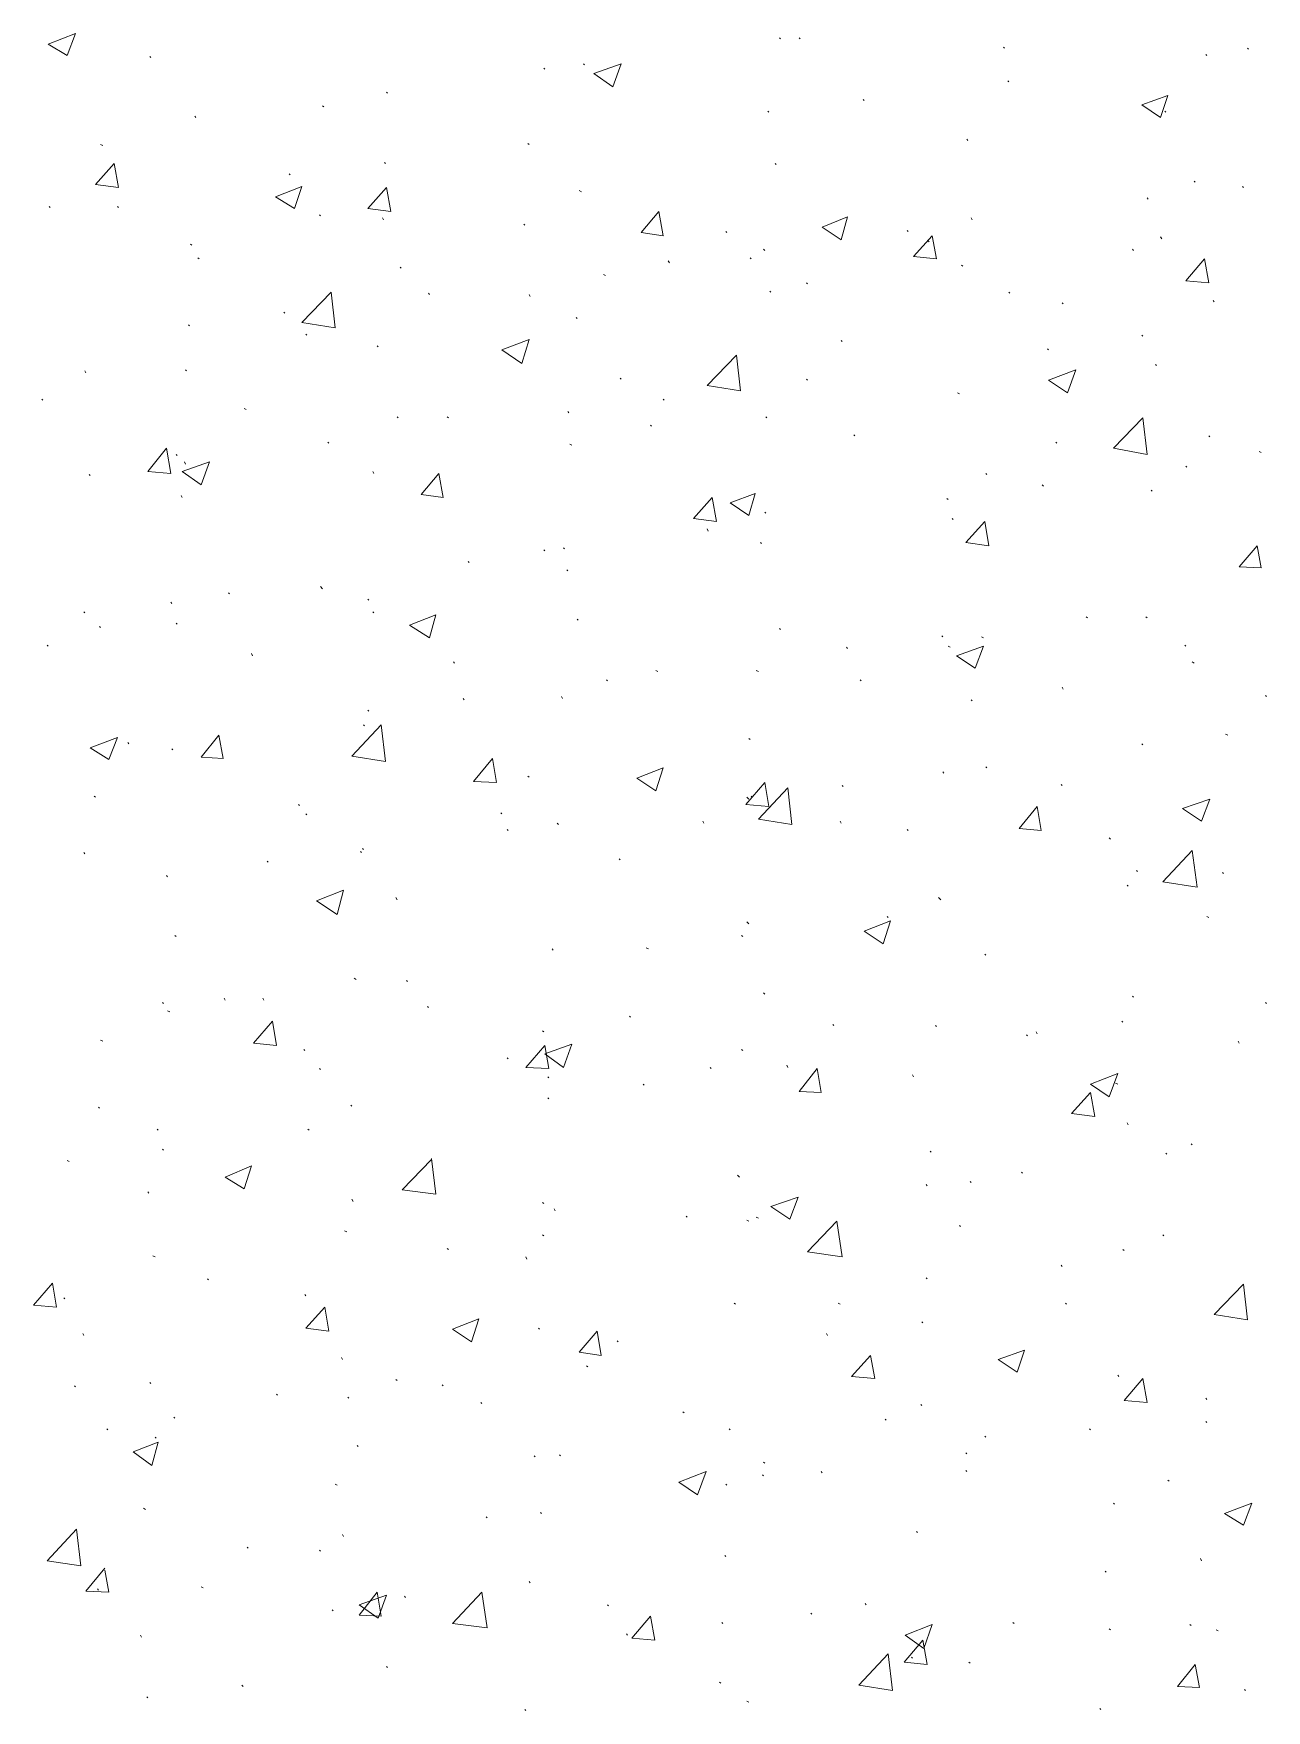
# Model space of a CAD drawing. Header units: millimetres. Extents: x 2928 to 3112, y 1220 to 1280.
# Drawn here: x 2957.395 to 2959.357, y 1257.879 to 1260.547 of the extents above; entities that cross this region are included whole.
import ezdxf

# ---------------------------------------------------------------- set-up
doc = ezdxf.new("R2010")
doc.units = ezdxf.units.MM

msp = doc.modelspace()

# ---------------------------------------------------------------- linework, layer by layer
at = {"color": 92, "linetype": 'Continuous', "lineweight": 13, "true_color": 0x00b800}
for points in [[(2957.41821, 1260.53056), (2957.46155, 1260.54723), (2957.46155, 1260.54723)], [(2957.44821, 1260.51223), (2957.46155, 1260.54723), (2957.46155, 1260.54723)], [(2958.58323, 1260.5389), (2958.58156, 1260.54056), (2958.58156, 1260.54056)], [(2958.6149, 1260.5389), (2958.61323, 1260.54056), (2958.61323, 1260.54056)], [(2957.41821, 1260.53056), (2957.44821, 1260.51223), (2957.44821, 1260.51223)], [(2958.9399, 1260.5239), (2958.93824, 1260.52556), (2958.93824, 1260.52556)], [(2959.26157, 1260.51223), (2959.25991, 1260.5139), (2959.25991, 1260.5139)], [(2959.32824, 1260.52223), (2959.32657, 1260.5239), (2959.32657, 1260.5239)], [(2957.58155, 1260.5089), (2957.57988, 1260.51056), (2957.57988, 1260.51056)], [(2958.20823, 1260.49056), (2958.20656, 1260.49223), (2958.20656, 1260.49223)], [(2958.27156, 1260.49723), (2958.26989, 1260.4989), (2958.26989, 1260.4989)], [(2958.28656, 1260.4839), (2958.32989, 1260.4989), (2958.32989, 1260.4989)], [(2958.31656, 1260.46223), (2958.32989, 1260.4989), (2958.32989, 1260.4989)], [(2958.28656, 1260.4839), (2958.31656, 1260.46223), (2958.31656, 1260.46223)], [(2958.94657, 1260.47056), (2958.9449, 1260.47223), (2958.9449, 1260.47223)], [(2957.85655, 1260.43056), (2957.85489, 1260.43223), (2957.85489, 1260.43223)], [(2957.95822, 1260.45223), (2957.95655, 1260.4539), (2957.95655, 1260.4539)], [(2958.71657, 1260.44056), (2958.7149, 1260.44223), (2958.7149, 1260.44223)], [(2959.15824, 1260.4339), (2959.19991, 1260.4489), (2959.19991, 1260.4489)], [(2959.15824, 1260.4339), (2959.18824, 1260.41389), (2959.18824, 1260.41389)], [(2959.18824, 1260.41389), (2959.19991, 1260.4489), (2959.19991, 1260.4489)], [(2957.65322, 1260.41389), (2957.65155, 1260.41556), (2957.65155, 1260.41556)], [(2958.5649, 1260.42223), (2958.56323, 1260.42389), (2958.56323, 1260.42389)], [(2959.19657, 1260.42223), (2959.19491, 1260.42389), (2959.19491, 1260.42389)], [(2958.88157, 1260.37723), (2958.8799, 1260.37889), (2958.8799, 1260.37889)], [(2957.50488, 1260.36889), (2957.50155, 1260.37056), (2957.50155, 1260.37056)], [(2958.18322, 1260.37056), (2958.18156, 1260.37223), (2958.18156, 1260.37223)], [(2957.49321, 1260.30723), (2957.52322, 1260.34056), (2957.52322, 1260.34056)], [(2957.52988, 1260.30223), (2957.52322, 1260.34056), (2957.52322, 1260.34056)], [(2957.95489, 1260.34056), (2957.95322, 1260.34223), (2957.95322, 1260.34223)], [(2958.57656, 1260.33889), (2958.5749, 1260.34056), (2958.5749, 1260.34056)], [(2957.49321, 1260.30723), (2957.52988, 1260.30223), (2957.52988, 1260.30223)], [(2957.77989, 1260.28723), (2957.82155, 1260.30389), (2957.82155, 1260.30389)], [(2957.80322, 1260.32223), (2957.80155, 1260.32389), (2957.80155, 1260.32389)], [(2957.80989, 1260.26889), (2957.82155, 1260.30389), (2957.82155, 1260.30389)], [(2957.92655, 1260.26889), (2957.95655, 1260.30223), (2957.95655, 1260.30223)], [(2957.96322, 1260.26389), (2957.95655, 1260.30223), (2957.95655, 1260.30223)], [(2959.24324, 1260.31056), (2959.24157, 1260.31223), (2959.24157, 1260.31223)], [(2959.31991, 1260.30223), (2959.31824, 1260.30389), (2959.31824, 1260.30389)], [(2957.42155, 1260.27056), (2957.41988, 1260.27223), (2957.41988, 1260.27223)], [(2957.52988, 1260.27056), (2957.52822, 1260.27223), (2957.52822, 1260.27223)], [(2957.77989, 1260.28723), (2957.80989, 1260.26889), (2957.80989, 1260.26889)], [(2958.26656, 1260.29556), (2958.26323, 1260.29723), (2958.26323, 1260.29723)], [(2959.16824, 1260.28389), (2959.16657, 1260.28556), (2959.16657, 1260.28556)], [(2957.85155, 1260.25723), (2957.84989, 1260.25889), (2957.84989, 1260.25889)], [(2957.92655, 1260.26889), (2957.96322, 1260.26389), (2957.96322, 1260.26389)], [(2957.95155, 1260.25056), (2957.94989, 1260.25389), (2957.94989, 1260.25389)], [(2958.36156, 1260.23056), (2958.38989, 1260.26389), (2958.38989, 1260.26389)], [(2958.39656, 1260.22556), (2958.38989, 1260.26389), (2958.38989, 1260.26389)], [(2958.6499, 1260.23889), (2958.6899, 1260.25556), (2958.6899, 1260.25556)], [(2958.6799, 1260.21889), (2958.6899, 1260.25556), (2958.6899, 1260.25556)], [(2958.88823, 1260.25056), (2958.88657, 1260.25389), (2958.88657, 1260.25389)], [(2958.17656, 1260.24223), (2958.17489, 1260.24389), (2958.17489, 1260.24389)], [(2958.36156, 1260.23056), (2958.39656, 1260.22556), (2958.39656, 1260.22556)], [(2958.49823, 1260.23056), (2958.49656, 1260.23223), (2958.49656, 1260.23223)], [(2958.6499, 1260.23889), (2958.6799, 1260.21889), (2958.6799, 1260.21889)], [(2958.78657, 1260.23223), (2958.7849, 1260.23389), (2958.7849, 1260.23389)], [(2958.7949, 1260.19222), (2958.8249, 1260.22556), (2958.8249, 1260.22556)], [(2958.83157, 1260.18889), (2958.8249, 1260.22556), (2958.8249, 1260.22556)], [(2959.18991, 1260.22056), (2959.18824, 1260.22389), (2959.18824, 1260.22389)], [(2957.64655, 1260.21056), (2957.64488, 1260.21223), (2957.64488, 1260.21223)], [(2958.55823, 1260.20223), (2958.55656, 1260.20389), (2958.55656, 1260.20389)], [(2958.7949, 1260.19222), (2958.83157, 1260.18889), (2958.83157, 1260.18889)], [(2958.8199, 1260.21556), (2958.81823, 1260.21723), (2958.81823, 1260.21723)], [(2959.14491, 1260.20223), (2959.14324, 1260.20389), (2959.14324, 1260.20389)], [(2957.65822, 1260.18889), (2957.65655, 1260.19056), (2957.65655, 1260.19056)], [(2957.97989, 1260.17389), (2957.97822, 1260.17556), (2957.97822, 1260.17556)], [(2958.40656, 1260.18222), (2958.40489, 1260.18556), (2958.40489, 1260.18556)], [(2958.53656, 1260.18889), (2958.5349, 1260.19056), (2958.5349, 1260.19056)], [(2958.87323, 1260.17722), (2958.87157, 1260.17889), (2958.87157, 1260.17889)], [(2959.22824, 1260.15389), (2959.25824, 1260.18889), (2959.25824, 1260.18889)], [(2959.26491, 1260.15056), (2959.25824, 1260.18889), (2959.25824, 1260.18889)], [(2958.30489, 1260.16222), (2958.30156, 1260.16389), (2958.30156, 1260.16389)], [(2958.62656, 1260.14889), (2958.6249, 1260.15056), (2958.6249, 1260.15056)], [(2959.22824, 1260.15389), (2959.26491, 1260.15056), (2959.26491, 1260.15056)], [(2957.82155, 1260.08722), (2957.86822, 1260.13556), (2957.86822, 1260.13556)], [(2957.87489, 1260.07889), (2957.86822, 1260.13556), (2957.86822, 1260.13556)], [(2958.02489, 1260.13222), (2958.02322, 1260.13389), (2958.02322, 1260.13389)], [(2958.18489, 1260.12889), (2958.18322, 1260.13222), (2958.18322, 1260.13222)], [(2958.56823, 1260.13556), (2958.56656, 1260.13722), (2958.56656, 1260.13722)], [(2958.94824, 1260.13389), (2958.94657, 1260.13556), (2958.94657, 1260.13556)], [(2959.03324, 1260.11722), (2959.03157, 1260.11889), (2959.03157, 1260.11889)], [(2959.27324, 1260.12056), (2959.27157, 1260.12222), (2959.27157, 1260.12222)], [(2957.79489, 1260.10222), (2957.79322, 1260.10389), (2957.79322, 1260.10389)], [(2957.82155, 1260.08722), (2957.87489, 1260.07889), (2957.87489, 1260.07889)], [(2958.25989, 1260.09389), (2958.25823, 1260.09556), (2958.25823, 1260.09556)], [(2957.64322, 1260.08222), (2957.64155, 1260.08389), (2957.64155, 1260.08389)], [(2957.82989, 1260.06722), (2957.82822, 1260.06889), (2957.82822, 1260.06889)], [(2958.13989, 1260.04389), (2958.18322, 1260.06056), (2958.18322, 1260.06056)], [(2958.17156, 1260.02222), (2958.18322, 1260.06056), (2958.18322, 1260.06056)], [(2958.68157, 1260.05722), (2958.6799, 1260.05889), (2958.6799, 1260.05889)], [(2959.15991, 1260.06556), (2959.15824, 1260.06722), (2959.15824, 1260.06722)], [(2957.94322, 1260.04889), (2957.94155, 1260.05056), (2957.94155, 1260.05056)], [(2958.13989, 1260.04389), (2958.17156, 1260.02222), (2958.17156, 1260.02222)], [(2958.46656, 1259.98722), (2958.51323, 1260.03556), (2958.51323, 1260.03556)], [(2958.5199, 1259.97889), (2958.51323, 1260.03556), (2958.51323, 1260.03556)], [(2959.0099, 1260.04389), (2959.00824, 1260.04556), (2959.00824, 1260.04556)], [(2957.47821, 1260.00722), (2957.47655, 1260.01056), (2957.47655, 1260.01056)], [(2957.63822, 1260.01056), (2957.63655, 1260.01222), (2957.63655, 1260.01222)], [(2959.0099, 1259.99556), (2959.05324, 1260.01222), (2959.05324, 1260.01222)], [(2959.0399, 1259.97556), (2959.05324, 1260.01222), (2959.05324, 1260.01222)], [(2959.18157, 1260.01889), (2959.17991, 1260.02056), (2959.17991, 1260.02056)], [(2958.32989, 1259.99722), (2958.32823, 1259.99889), (2958.32823, 1259.99889)], [(2958.46656, 1259.98722), (2958.5199, 1259.97889), (2958.5199, 1259.97889)], [(2958.62656, 1259.99556), (2958.6249, 1259.99722), (2958.6249, 1259.99722)], [(2959.0099, 1259.99556), (2959.0399, 1259.97556), (2959.0399, 1259.97556)], [(2957.40988, 1259.96389), (2957.40821, 1259.96556), (2957.40821, 1259.96556)], [(2958.39823, 1259.96389), (2958.39656, 1259.96556), (2958.39656, 1259.96556)], [(2958.86823, 1259.97389), (2958.8649, 1259.97556), (2958.8649, 1259.97556)], [(2957.73322, 1259.94889), (2957.72989, 1259.95055), (2957.72989, 1259.95055)], [(2957.97489, 1259.93555), (2957.97322, 1259.93722), (2957.97322, 1259.93722)], [(2958.05489, 1259.93555), (2958.05322, 1259.93722), (2958.05322, 1259.93722)], [(2958.24656, 1259.94389), (2958.24489, 1259.94555), (2958.24489, 1259.94555)], [(2958.56156, 1259.93555), (2958.5599, 1259.93722), (2958.5599, 1259.93722)], [(2959.11324, 1259.88722), (2959.15991, 1259.93555), (2959.15991, 1259.93555)], [(2959.16657, 1259.87722), (2959.15991, 1259.93555), (2959.15991, 1259.93555)], [(2958.37823, 1259.92222), (2958.37656, 1259.92389), (2958.37656, 1259.92389)], [(2958.70157, 1259.90722), (2958.6999, 1259.90889), (2958.6999, 1259.90889)], [(2959.26657, 1259.90555), (2959.26491, 1259.90722), (2959.26491, 1259.90722)], [(2957.57655, 1259.85055), (2957.60655, 1259.88722), (2957.60655, 1259.88722)], [(2957.61322, 1259.84722), (2957.60655, 1259.88722), (2957.60655, 1259.88722)], [(2957.62322, 1259.87555), (2957.62155, 1259.87722), (2957.62155, 1259.87722)], [(2957.86489, 1259.89555), (2957.86322, 1259.89722), (2957.86322, 1259.89722)], [(2958.25156, 1259.89222), (2958.24823, 1259.89389), (2958.24823, 1259.89389)], [(2959.02324, 1259.89555), (2959.02157, 1259.89722), (2959.02157, 1259.89722)], [(2959.11324, 1259.88722), (2959.16657, 1259.87722), (2959.16657, 1259.87722)], [(2959.34824, 1259.88055), (2959.34491, 1259.88222), (2959.34491, 1259.88222)], [(2957.48488, 1259.84389), (2957.48321, 1259.84555), (2957.48321, 1259.84555)], [(2957.57655, 1259.85055), (2957.61322, 1259.84722), (2957.61322, 1259.84722)], [(2957.63155, 1259.85055), (2957.67488, 1259.86555), (2957.67488, 1259.86555)], [(2957.63155, 1259.85055), (2957.66155, 1259.82889), (2957.66155, 1259.82889)], [(2957.63655, 1259.86222), (2957.63488, 1259.86555), (2957.63488, 1259.86555)], [(2957.66155, 1259.82889), (2957.67488, 1259.86555), (2957.67488, 1259.86555)], [(2957.93655, 1259.84722), (2957.93489, 1259.85055), (2957.93489, 1259.85055)], [(2958.01156, 1259.81389), (2958.03989, 1259.84722), (2958.03989, 1259.84722)], [(2958.04656, 1259.80889), (2958.03989, 1259.84722), (2958.03989, 1259.84722)], [(2958.91157, 1259.84555), (2958.9099, 1259.84722), (2958.9099, 1259.84722)], [(2959.22991, 1259.85722), (2959.22824, 1259.85889), (2959.22824, 1259.85889)], [(2959.00157, 1259.82722), (2958.9999, 1259.82889), (2958.9999, 1259.82889)], [(2959.17491, 1259.81889), (2959.17324, 1259.82055), (2959.17324, 1259.82055)], [(2957.63155, 1259.80889), (2957.62988, 1259.81222), (2957.62988, 1259.81222)], [(2958.01156, 1259.81389), (2958.04656, 1259.80889), (2958.04656, 1259.80889)], [(2958.4449, 1259.77555), (2958.4749, 1259.80889), (2958.4749, 1259.80889)], [(2958.48156, 1259.77055), (2958.4749, 1259.80889), (2958.4749, 1259.80889)], [(2958.50323, 1259.80055), (2958.54323, 1259.81555), (2958.54323, 1259.81555)], [(2958.50323, 1259.80055), (2958.53323, 1259.78055), (2958.53323, 1259.78055)], [(2958.53323, 1259.78055), (2958.54323, 1259.81555), (2958.54323, 1259.81555)], [(2958.8499, 1259.80555), (2958.84823, 1259.80722), (2958.84823, 1259.80722)], [(2958.4449, 1259.77555), (2958.48156, 1259.77055), (2958.48156, 1259.77055)], [(2958.5599, 1259.78389), (2958.55823, 1259.78555), (2958.55823, 1259.78555)], [(2958.85823, 1259.77389), (2958.85657, 1259.77555), (2958.85657, 1259.77555)], [(2958.87823, 1259.73722), (2958.90824, 1259.77055), (2958.90824, 1259.77055)], [(2958.9149, 1259.73222), (2958.90824, 1259.77055), (2958.90824, 1259.77055)], [(2958.46823, 1259.75555), (2958.46656, 1259.75889), (2958.46656, 1259.75889)], [(2958.20823, 1259.72388), (2958.20656, 1259.72555), (2958.20656, 1259.72555)], [(2958.23989, 1259.72722), (2958.23823, 1259.72888), (2958.23823, 1259.72888)], [(2958.55323, 1259.73555), (2958.55156, 1259.73722), (2958.55156, 1259.73722)], [(2958.87823, 1259.73722), (2958.9149, 1259.73222), (2958.9149, 1259.73222)], [(2959.31324, 1259.69888), (2959.34157, 1259.73222), (2959.34157, 1259.73222)], [(2959.34824, 1259.69722), (2959.34157, 1259.73222), (2959.34157, 1259.73222)], [(2958.08822, 1259.70555), (2958.08656, 1259.70722), (2958.08656, 1259.70722)], [(2958.24489, 1259.69222), (2958.24323, 1259.69388), (2958.24323, 1259.69388)], [(2959.31324, 1259.69888), (2959.34824, 1259.69722), (2959.34824, 1259.69722)], [(2957.85489, 1259.66388), (2957.85155, 1259.66722), (2957.85155, 1259.66722)], [(2957.61488, 1259.64055), (2957.61322, 1259.64222), (2957.61322, 1259.64222)], [(2957.70655, 1259.65555), (2957.70488, 1259.65722), (2957.70488, 1259.65722)], [(2957.92822, 1259.64555), (2957.92655, 1259.64722), (2957.92655, 1259.64722)], [(2957.47655, 1259.62555), (2957.47488, 1259.62722), (2957.47488, 1259.62722)], [(2957.62322, 1259.60722), (2957.62155, 1259.60888), (2957.62155, 1259.60888)], [(2957.93655, 1259.62555), (2957.93489, 1259.62722), (2957.93489, 1259.62722)], [(2957.99322, 1259.60555), (2958.03489, 1259.62222), (2958.03489, 1259.62222)], [(2957.99322, 1259.60555), (2958.02489, 1259.58555), (2958.02489, 1259.58555)], [(2958.02489, 1259.58555), (2958.03489, 1259.62222), (2958.03489, 1259.62222)], [(2958.26156, 1259.61388), (2958.25989, 1259.61555), (2958.25989, 1259.61555)], [(2959.07157, 1259.61722), (2959.0699, 1259.61888), (2959.0699, 1259.61888)], [(2959.16657, 1259.61722), (2959.16491, 1259.61888), (2959.16491, 1259.61888)], [(2957.50155, 1259.60222), (2957.49988, 1259.60388), (2957.49988, 1259.60388)], [(2958.58323, 1259.59888), (2958.58156, 1259.60055), (2958.58156, 1259.60055)], [(2958.84157, 1259.58722), (2958.8399, 1259.58888), (2958.8399, 1259.58888)], [(2958.90657, 1259.58555), (2958.90324, 1259.58722), (2958.90324, 1259.58722)], [(2957.41821, 1259.57222), (2957.41655, 1259.57388), (2957.41655, 1259.57388)], [(2957.74322, 1259.55722), (2957.74155, 1259.56055), (2957.74155, 1259.56055)], [(2958.6899, 1259.56888), (2958.68823, 1259.57055), (2958.68823, 1259.57055)], [(2958.85323, 1259.57055), (2958.8499, 1259.57222), (2958.8499, 1259.57222)], [(2958.86323, 1259.55722), (2958.90657, 1259.57222), (2958.90657, 1259.57222)], [(2958.86323, 1259.55722), (2958.89323, 1259.53722), (2958.89323, 1259.53722)], [(2958.89323, 1259.53722), (2958.90657, 1259.57222), (2958.90657, 1259.57222)], [(2959.22824, 1259.57222), (2959.22657, 1259.57388), (2959.22657, 1259.57388)], [(2958.06489, 1259.54555), (2958.06322, 1259.54722), (2958.06322, 1259.54722)], [(2958.38823, 1259.53222), (2958.38489, 1259.53388), (2958.38489, 1259.53388)], [(2958.54823, 1259.53222), (2958.5449, 1259.53388), (2958.5449, 1259.53388)], [(2959.24157, 1259.54555), (2959.23824, 1259.54722), (2959.23824, 1259.54722)], [(2958.30823, 1259.51722), (2958.30656, 1259.51888), (2958.30656, 1259.51888)], [(2958.71157, 1259.51722), (2958.7099, 1259.51888), (2958.7099, 1259.51888)], [(2959.03324, 1259.50388), (2959.03157, 1259.50722), (2959.03157, 1259.50722)], [(2958.07989, 1259.48721), (2958.07822, 1259.48888), (2958.07822, 1259.48888)], [(2958.23656, 1259.48888), (2958.23489, 1259.49221), (2958.23489, 1259.49221)], [(2958.88823, 1259.48555), (2958.88657, 1259.48721), (2958.88657, 1259.48721)], [(2959.35657, 1259.49221), (2959.35491, 1259.49388), (2959.35491, 1259.49388)], [(2957.90155, 1259.39721), (2957.94822, 1259.44721), (2957.94822, 1259.44721)], [(2957.92155, 1259.44555), (2957.91989, 1259.44721), (2957.91989, 1259.44721)], [(2957.92822, 1259.46888), (2957.92655, 1259.47055), (2957.92655, 1259.47055)], [(2957.95489, 1259.38888), (2957.94822, 1259.44721), (2957.94822, 1259.44721)], [(2957.48488, 1259.41055), (2957.52822, 1259.42721), (2957.52822, 1259.42721)], [(2957.51488, 1259.39221), (2957.52822, 1259.42721), (2957.52822, 1259.42721)], [(2957.54655, 1259.41721), (2957.54488, 1259.41888), (2957.54488, 1259.41888)], [(2957.66155, 1259.39555), (2957.68988, 1259.43055), (2957.68988, 1259.43055)], [(2957.69655, 1259.39388), (2957.68988, 1259.43055), (2957.68988, 1259.43055)], [(2958.5349, 1259.42388), (2958.53323, 1259.42555), (2958.53323, 1259.42555)], [(2959.29491, 1259.43055), (2959.29157, 1259.43221), (2959.29157, 1259.43221)], [(2957.48488, 1259.41055), (2957.51488, 1259.39221), (2957.51488, 1259.39221)], [(2957.61655, 1259.40721), (2957.61488, 1259.40888), (2957.61488, 1259.40888)], [(2957.66155, 1259.39555), (2957.69655, 1259.39388), (2957.69655, 1259.39388)], [(2957.90155, 1259.39721), (2957.95489, 1259.38888), (2957.95489, 1259.38888)], [(2958.09489, 1259.35721), (2958.12489, 1259.39388), (2958.12489, 1259.39388)], [(2958.13156, 1259.35555), (2958.12489, 1259.39388), (2958.12489, 1259.39388)], [(2959.15991, 1259.41555), (2959.15824, 1259.41721), (2959.15824, 1259.41721)], [(2958.18322, 1259.36388), (2958.18156, 1259.36555), (2958.18156, 1259.36555)], [(2958.35489, 1259.36221), (2958.39656, 1259.37888), (2958.39656, 1259.37888)], [(2958.38489, 1259.34221), (2958.39656, 1259.37888), (2958.39656, 1259.37888)], [(2958.84323, 1259.37055), (2958.84157, 1259.37221), (2958.84157, 1259.37221)], [(2958.91157, 1259.37888), (2958.9099, 1259.38055), (2958.9099, 1259.38055)], [(2958.09489, 1259.35721), (2958.13156, 1259.35555), (2958.13156, 1259.35555)], [(2958.35489, 1259.36221), (2958.38489, 1259.34221), (2958.38489, 1259.34221)], [(2958.52823, 1259.32055), (2958.55823, 1259.35555), (2958.55823, 1259.35555)], [(2958.54823, 1259.29721), (2958.5949, 1259.34721), (2958.5949, 1259.34721)], [(2958.5649, 1259.31721), (2958.55823, 1259.35555), (2958.55823, 1259.35555)], [(2958.60156, 1259.28888), (2958.5949, 1259.34721), (2958.5949, 1259.34721)], [(2958.68323, 1259.34888), (2958.68157, 1259.35055), (2958.68157, 1259.35055)], [(2959.03157, 1259.35055), (2959.0299, 1259.35221), (2959.0299, 1259.35221)], [(2957.49321, 1259.33221), (2957.49155, 1259.33388), (2957.49155, 1259.33388)], [(2957.81822, 1259.31888), (2957.81655, 1259.32055), (2957.81655, 1259.32055)], [(2958.52823, 1259.32055), (2958.5649, 1259.31721), (2958.5649, 1259.31721)], [(2958.53323, 1259.32888), (2958.5299, 1259.33221), (2958.5299, 1259.33221)], [(2958.53823, 1259.33221), (2958.53656, 1259.33388), (2958.53656, 1259.33388)], [(2958.96324, 1259.28221), (2958.99157, 1259.31721), (2958.99157, 1259.31721)], [(2958.99824, 1259.27888), (2958.99157, 1259.31721), (2958.99157, 1259.31721)], [(2959.22324, 1259.31388), (2959.26657, 1259.32888), (2959.26657, 1259.32888)], [(2959.22324, 1259.31388), (2959.25324, 1259.29388), (2959.25324, 1259.29388)], [(2959.25324, 1259.29388), (2959.26657, 1259.32888), (2959.26657, 1259.32888)], [(2957.82989, 1259.30388), (2957.82822, 1259.30555), (2957.82822, 1259.30555)], [(2958.13989, 1259.30555), (2958.13822, 1259.30721), (2958.13822, 1259.30721)], [(2958.22989, 1259.28888), (2958.22823, 1259.29055), (2958.22823, 1259.29055)], [(2958.46156, 1259.29055), (2958.4599, 1259.29388), (2958.4599, 1259.29388)], [(2958.54823, 1259.29721), (2958.60156, 1259.28888), (2958.60156, 1259.28888)], [(2958.6799, 1259.29055), (2958.67823, 1259.29388), (2958.67823, 1259.29388)], [(2958.14989, 1259.27888), (2958.14822, 1259.28055), (2958.14822, 1259.28055)], [(2958.78657, 1259.27888), (2958.7849, 1259.28055), (2958.7849, 1259.28055)], [(2958.96324, 1259.28221), (2958.99824, 1259.27888), (2958.99824, 1259.27888)], [(2959.10824, 1259.26555), (2959.10657, 1259.26721), (2959.10657, 1259.26721)], [(2957.47655, 1259.24221), (2957.47488, 1259.24388), (2957.47488, 1259.24388)], [(2957.91655, 1259.24388), (2957.91489, 1259.24554), (2957.91489, 1259.24554)], [(2957.91989, 1259.24888), (2957.91822, 1259.25054), (2957.91822, 1259.25054)], [(2958.32823, 1259.23221), (2958.32656, 1259.23388), (2958.32656, 1259.23388)], [(2959.19157, 1259.19721), (2959.23824, 1259.24721), (2959.23824, 1259.24721)], [(2959.24657, 1259.18888), (2959.23824, 1259.24721), (2959.23824, 1259.24721)], [(2957.60822, 1259.20554), (2957.60655, 1259.20721), (2957.60655, 1259.20721)], [(2957.76822, 1259.22888), (2957.76655, 1259.23054), (2957.76655, 1259.23054)], [(2959.15157, 1259.21388), (2959.14991, 1259.21554), (2959.14991, 1259.21554)], [(2959.28824, 1259.21054), (2959.28657, 1259.21221), (2959.28657, 1259.21221)], [(2957.84489, 1259.16721), (2957.88822, 1259.18388), (2957.88822, 1259.18388)], [(2957.87822, 1259.14554), (2957.88822, 1259.18388), (2957.88822, 1259.18388)], [(2959.13657, 1259.19054), (2959.13491, 1259.19221), (2959.13491, 1259.19221)], [(2959.19157, 1259.19721), (2959.24657, 1259.18888), (2959.24657, 1259.18888)], [(2957.84489, 1259.16721), (2957.87822, 1259.14554), (2957.87822, 1259.14554)], [(2957.97322, 1259.16888), (2957.97156, 1259.17221), (2957.97156, 1259.17221)], [(2958.83823, 1259.16888), (2958.8349, 1259.17221), (2958.8349, 1259.17221)], [(2958.53323, 1259.13054), (2958.5299, 1259.13388), (2958.5299, 1259.13388)], [(2958.71657, 1259.11888), (2958.75823, 1259.13554), (2958.75823, 1259.13554)], [(2958.74657, 1259.09888), (2958.75823, 1259.13554), (2958.75823, 1259.13554)], [(2958.7549, 1259.14054), (2958.75323, 1259.14221), (2958.75323, 1259.14221)], [(2959.26491, 1259.14054), (2959.26157, 1259.14221), (2959.26157, 1259.14221)], [(2957.62155, 1259.11054), (2957.61988, 1259.11221), (2957.61988, 1259.11221)], [(2958.52323, 1259.11054), (2958.52156, 1259.11221), (2958.52156, 1259.11221)], [(2958.71657, 1259.11888), (2958.74657, 1259.09888), (2958.74657, 1259.09888)], [(2958.22156, 1259.08888), (2958.21989, 1259.09054), (2958.21989, 1259.09054)], [(2958.37323, 1259.09054), (2958.36989, 1259.09221), (2958.36989, 1259.09221)], [(2958.9099, 1259.08054), (2958.90824, 1259.08221), (2958.90824, 1259.08221)], [(2957.90822, 1259.04221), (2957.90489, 1259.04388), (2957.90489, 1259.04388)], [(2957.98989, 1259.03888), (2957.98822, 1259.04054), (2957.98822, 1259.04054)], [(2958.55823, 1259.01887), (2958.55656, 1259.02054), (2958.55656, 1259.02054)], [(2957.60155, 1259.00387), (2957.59988, 1259.00554), (2957.59988, 1259.00554)], [(2957.61155, 1258.99054), (2957.60822, 1258.99221), (2957.60822, 1258.99221)], [(2957.69988, 1259.00887), (2957.69822, 1259.01221), (2957.69822, 1259.01221)], [(2957.76155, 1259.00887), (2957.75989, 1259.01221), (2957.75989, 1259.01221)], [(2958.02322, 1258.99721), (2958.02156, 1258.99887), (2958.02156, 1258.99887)], [(2959.14491, 1259.01387), (2959.14324, 1259.01554), (2959.14324, 1259.01554)], [(2959.35657, 1259.00387), (2959.35491, 1259.00554), (2959.35491, 1259.00554)], [(2957.74489, 1258.94054), (2957.77489, 1258.97554), (2957.77489, 1258.97554)], [(2957.78155, 1258.93721), (2957.77489, 1258.97554), (2957.77489, 1258.97554)], [(2958.34489, 1258.98221), (2958.34323, 1258.98387), (2958.34323, 1258.98387)], [(2958.66823, 1258.96887), (2958.66657, 1258.97054), (2958.66657, 1258.97054)], [(2958.83157, 1258.96721), (2958.8299, 1258.96887), (2958.8299, 1258.96887)], [(2959.12824, 1258.97387), (2959.12657, 1258.97554), (2959.12657, 1258.97554)], [(2957.50488, 1258.94387), (2957.50155, 1258.94554), (2957.50155, 1258.94554)], [(2957.74489, 1258.94054), (2957.78155, 1258.93721), (2957.78155, 1258.93721)], [(2958.20656, 1258.95887), (2958.20489, 1258.96054), (2958.20489, 1258.96054)], [(2958.20823, 1258.92387), (2958.25156, 1258.93887), (2958.25156, 1258.93887)], [(2958.23823, 1258.90221), (2958.25156, 1258.93887), (2958.25156, 1258.93887)], [(2958.97657, 1258.95221), (2958.9749, 1258.95387), (2958.9749, 1258.95387)], [(2958.99157, 1258.95554), (2958.9899, 1258.95887), (2958.9899, 1258.95887)], [(2959.31324, 1258.94054), (2959.31157, 1258.94387), (2959.31157, 1258.94387)], [(2957.82655, 1258.92887), (2957.82489, 1258.93054), (2957.82489, 1258.93054)], [(2958.14989, 1258.91554), (2958.14822, 1258.91721), (2958.14822, 1258.91721)], [(2958.17822, 1258.90221), (2958.20823, 1258.93721), (2958.20823, 1258.93721)], [(2958.21489, 1258.90054), (2958.20823, 1258.93721), (2958.20823, 1258.93721)], [(2958.20823, 1258.92387), (2958.23823, 1258.90221), (2958.23823, 1258.90221)], [(2958.52323, 1258.92887), (2958.52156, 1258.93054), (2958.52156, 1258.93054)], [(2957.85155, 1258.89887), (2957.84989, 1258.90054), (2957.84989, 1258.90054)], [(2958.17822, 1258.90221), (2958.21489, 1258.90054), (2958.21489, 1258.90054)], [(2958.21489, 1258.88554), (2958.21323, 1258.88721), (2958.21323, 1258.88721)], [(2958.47323, 1258.90054), (2958.47156, 1258.90221), (2958.47156, 1258.90221)], [(2958.5949, 1258.90221), (2958.59323, 1258.90554), (2958.59323, 1258.90554)], [(2958.61323, 1258.86387), (2958.64156, 1258.90054), (2958.64156, 1258.90054)], [(2958.64823, 1258.86221), (2958.64156, 1258.90054), (2958.64156, 1258.90054)], [(2958.7949, 1258.88721), (2958.79323, 1258.89054), (2958.79323, 1258.89054)], [(2959.07657, 1258.87554), (2959.1199, 1258.89221), (2959.1199, 1258.89221)], [(2959.10657, 1258.85554), (2959.1199, 1258.89221), (2959.1199, 1258.89221)], [(2958.36656, 1258.87387), (2958.36489, 1258.87554), (2958.36489, 1258.87554)], [(2958.61323, 1258.86387), (2958.64823, 1258.86221), (2958.64823, 1258.86221)], [(2959.04657, 1258.82887), (2959.07657, 1258.86221), (2959.07657, 1258.86221)], [(2959.07657, 1258.87554), (2959.10657, 1258.85554), (2959.10657, 1258.85554)], [(2959.08324, 1258.82387), (2959.07657, 1258.86221), (2959.07657, 1258.86221)], [(2959.1199, 1258.87554), (2959.11657, 1258.87721), (2959.11657, 1258.87721)], [(2957.49988, 1258.83721), (2957.49822, 1258.83887), (2957.49822, 1258.83887)], [(2957.90155, 1258.84054), (2957.89989, 1258.84221), (2957.89989, 1258.84221)], [(2958.21489, 1258.85221), (2958.21323, 1258.85387), (2958.21323, 1258.85387)], [(2959.04657, 1258.82887), (2959.08324, 1258.82387), (2959.08324, 1258.82387)], [(2959.13657, 1258.81054), (2959.13491, 1258.81387), (2959.13491, 1258.81387)], [(2957.59322, 1258.80221), (2957.59155, 1258.80387), (2957.59155, 1258.80387)], [(2957.83322, 1258.80221), (2957.83155, 1258.80387), (2957.83155, 1258.80387)], [(2959.23824, 1258.77887), (2959.23657, 1258.78054), (2959.23657, 1258.78054)], [(2957.45155, 1258.7522), (2957.44821, 1258.75387), (2957.44821, 1258.75387)], [(2957.60155, 1258.77054), (2957.59988, 1258.7722), (2957.59988, 1258.7722)], [(2957.98156, 1258.7072), (2958.02822, 1258.75554), (2958.02822, 1258.75554)], [(2958.03489, 1258.70054), (2958.02822, 1258.7572), (2958.02822, 1258.7572)], [(2958.82323, 1258.7672), (2958.82157, 1258.76887), (2958.82157, 1258.76887)], [(2959.19824, 1258.76387), (2959.19657, 1258.76554), (2959.19657, 1258.76554)], [(2957.69988, 1258.7272), (2957.74155, 1258.74554), (2957.74155, 1258.74554)], [(2957.69988, 1258.7272), (2957.72989, 1258.70887), (2957.72989, 1258.70887)], [(2957.72989, 1258.70887), (2957.74155, 1258.74554), (2957.74155, 1258.74554)], [(2958.51823, 1258.7272), (2958.5149, 1258.73054), (2958.5149, 1258.73054)], [(2958.96824, 1258.73387), (2958.96657, 1258.73554), (2958.96657, 1258.73554)], [(2957.57822, 1258.7022), (2957.57655, 1258.70387), (2957.57655, 1258.70387)], [(2957.98156, 1258.7072), (2958.03489, 1258.70054), (2958.03489, 1258.70054)], [(2958.81657, 1258.71387), (2958.8149, 1258.71554), (2958.8149, 1258.71554)], [(2958.88657, 1258.71887), (2958.8849, 1258.72054), (2958.8849, 1258.72054)], [(2957.90322, 1258.68887), (2957.90155, 1258.6922), (2957.90155, 1258.6922)], [(2958.20656, 1258.68554), (2958.20489, 1258.6872), (2958.20489, 1258.6872)], [(2958.22489, 1258.67387), (2958.22323, 1258.6772), (2958.22323, 1258.6772)], [(2958.56823, 1258.68054), (2958.61156, 1258.69554), (2958.61156, 1258.69554)], [(2958.56823, 1258.68054), (2958.59823, 1258.66054), (2958.59823, 1258.66054)], [(2958.59823, 1258.66054), (2958.61156, 1258.69554), (2958.61156, 1258.69554)], [(2958.4349, 1258.66387), (2958.43323, 1258.66554), (2958.43323, 1258.66554)], [(2958.53323, 1258.6572), (2958.5299, 1258.65887), (2958.5299, 1258.65887)], [(2958.54823, 1258.6622), (2958.5449, 1258.66387), (2958.5449, 1258.66387)], [(2958.62656, 1258.60887), (2958.67323, 1258.6572), (2958.67323, 1258.6572)], [(2958.68157, 1258.60054), (2958.67323, 1258.6572), (2958.67323, 1258.6572)], [(2958.8699, 1258.64887), (2958.86823, 1258.65054), (2958.86823, 1258.65054)], [(2957.89322, 1258.64054), (2957.88989, 1258.6422), (2957.88989, 1258.6422)], [(2958.20656, 1258.63387), (2958.20489, 1258.63554), (2958.20489, 1258.63554)], [(2959.19324, 1258.63387), (2959.19157, 1258.63554), (2959.19157, 1258.63554)], [(2957.58822, 1258.60054), (2957.58488, 1258.6022), (2957.58488, 1258.6022)], [(2958.05489, 1258.6122), (2958.05322, 1258.61387), (2958.05322, 1258.61387)], [(2958.17989, 1258.5972), (2958.17822, 1258.60054), (2958.17822, 1258.60054)], [(2958.62656, 1258.60887), (2958.68157, 1258.60054), (2958.68157, 1258.60054)], [(2959.12991, 1258.61054), (2959.12824, 1258.6122), (2959.12824, 1258.6122)], [(2957.67322, 1258.56387), (2957.67155, 1258.56554), (2957.67155, 1258.56554)], [(2958.81657, 1258.56554), (2958.8149, 1258.5672), (2958.8149, 1258.5672)], [(2959.03157, 1258.58554), (2959.0299, 1258.5872), (2959.0299, 1258.5872)], [(2957.39488, 1258.52387), (2957.42488, 1258.55887), (2957.42488, 1258.55887)], [(2957.43155, 1258.52053), (2957.42488, 1258.55887), (2957.42488, 1258.55887)], [(2957.82822, 1258.53887), (2957.82655, 1258.54053), (2957.82655, 1258.54053)], [(2959.27324, 1258.50887), (2959.31991, 1258.5572), (2959.31991, 1258.5572)], [(2959.32657, 1258.50053), (2959.31991, 1258.5572), (2959.31991, 1258.5572)], [(2957.39488, 1258.52387), (2957.43155, 1258.52053), (2957.43155, 1258.52053)], [(2957.44488, 1258.53387), (2957.44321, 1258.53553), (2957.44321, 1258.53553)], [(2957.82822, 1258.4872), (2957.85822, 1258.52053), (2957.85822, 1258.52053)], [(2957.86489, 1258.4822), (2957.85822, 1258.52053), (2957.85822, 1258.52053)], [(2958.51156, 1258.52553), (2958.5099, 1258.5272), (2958.5099, 1258.5272)], [(2958.67823, 1258.52553), (2958.6749, 1258.5272), (2958.6749, 1258.5272)], [(2959.03824, 1258.52553), (2959.03657, 1258.5272), (2959.03657, 1258.5272)], [(2957.82822, 1258.4872), (2957.86489, 1258.4822), (2957.86489, 1258.4822)], [(2958.06156, 1258.48553), (2958.10322, 1258.5022), (2958.10322, 1258.5022)], [(2958.06156, 1258.48553), (2958.09156, 1258.46553), (2958.09156, 1258.46553)], [(2958.09156, 1258.46553), (2958.10322, 1258.5022), (2958.10322, 1258.5022)], [(2958.19989, 1258.48553), (2958.19823, 1258.4872), (2958.19823, 1258.4872)], [(2958.8099, 1258.49553), (2958.80823, 1258.4972), (2958.80823, 1258.4972)], [(2959.27324, 1258.50887), (2959.32657, 1258.50053), (2959.32657, 1258.50053)], [(2957.47488, 1258.47553), (2957.47321, 1258.47887), (2957.47321, 1258.47887)], [(2958.26323, 1258.44887), (2958.29156, 1258.4822), (2958.29156, 1258.4822)], [(2958.29823, 1258.44387), (2958.29156, 1258.4822), (2958.29156, 1258.4822)], [(2958.32489, 1258.46553), (2958.32323, 1258.4672), (2958.32323, 1258.4672)], [(2958.65823, 1258.47553), (2958.65656, 1258.47887), (2958.65656, 1258.47887)], [(2957.88655, 1258.4372), (2957.88489, 1258.44053), (2957.88489, 1258.44053)], [(2958.26323, 1258.44887), (2958.29823, 1258.44387), (2958.29823, 1258.44387)], [(2958.69657, 1258.41053), (2958.72657, 1258.44387), (2958.72657, 1258.44387)], [(2958.73323, 1258.4072), (2958.72657, 1258.44387), (2958.72657, 1258.44387)], [(2958.9299, 1258.4372), (2958.97157, 1258.4522), (2958.97157, 1258.4522)], [(2958.9299, 1258.4372), (2958.9599, 1258.4172), (2958.9599, 1258.4172)], [(2958.9599, 1258.4172), (2958.97157, 1258.4522), (2958.97157, 1258.4522)], [(2957.97322, 1258.40387), (2957.97156, 1258.40553), (2957.97156, 1258.40553)], [(2958.27656, 1258.42553), (2958.27489, 1258.4272), (2958.27489, 1258.4272)], [(2958.69657, 1258.41053), (2958.73323, 1258.4072), (2958.73323, 1258.4072)], [(2959.12157, 1258.41053), (2959.1199, 1258.4122), (2959.1199, 1258.4122)], [(2959.12991, 1258.3722), (2959.15991, 1258.4072), (2959.15991, 1258.4072)], [(2959.16657, 1258.36887), (2959.15991, 1258.4072), (2959.15991, 1258.4072)], [(2957.46155, 1258.39387), (2957.45988, 1258.39553), (2957.45988, 1258.39553)], [(2957.58155, 1258.39887), (2957.57988, 1258.40053), (2957.57988, 1258.40053)], [(2957.78322, 1258.38053), (2957.78155, 1258.3822), (2957.78155, 1258.3822)], [(2958.04656, 1258.39553), (2958.04489, 1258.3972), (2958.04489, 1258.3972)], [(2957.89655, 1258.37553), (2957.89489, 1258.3772), (2957.89489, 1258.3772)], [(2958.10822, 1258.3672), (2958.10656, 1258.36887), (2958.10656, 1258.36887)], [(2958.4299, 1258.3522), (2958.42823, 1258.35387), (2958.42823, 1258.35387)], [(2958.80823, 1258.36387), (2958.80657, 1258.36553), (2958.80657, 1258.36553)], [(2959.12991, 1258.3722), (2959.16657, 1258.36887), (2959.16657, 1258.36887)], [(2959.26157, 1258.37387), (2959.25991, 1258.37553), (2959.25991, 1258.37553)], [(2957.51322, 1258.32553), (2957.51155, 1258.3272), (2957.51155, 1258.3272)], [(2957.61988, 1258.34387), (2957.61822, 1258.34553), (2957.61822, 1258.34553)], [(2958.50323, 1258.32553), (2958.50156, 1258.3272), (2958.50156, 1258.3272)], [(2958.75157, 1258.34053), (2958.7499, 1258.3422), (2958.7499, 1258.3422)], [(2959.07657, 1258.32553), (2959.0749, 1258.3272), (2959.0749, 1258.3272)], [(2959.26157, 1258.3372), (2959.25991, 1258.33887), (2959.25991, 1258.33887)], [(2957.55322, 1258.29053), (2957.59322, 1258.30553), (2957.59322, 1258.30553)], [(2957.58322, 1258.26886), (2957.59322, 1258.30553), (2957.59322, 1258.30553)], [(2957.58988, 1258.3122), (2957.58822, 1258.31386), (2957.58822, 1258.31386)], [(2957.91155, 1258.29886), (2957.90989, 1258.30053), (2957.90989, 1258.30053)], [(2958.9099, 1258.31386), (2958.90824, 1258.31553), (2958.90824, 1258.31553)], [(2957.55322, 1258.29053), (2957.58322, 1258.26886), (2957.58322, 1258.26886)], [(2958.19322, 1258.2822), (2958.19156, 1258.28386), (2958.19156, 1258.28386)], [(2958.23323, 1258.28386), (2958.23156, 1258.28553), (2958.23156, 1258.28553)], [(2958.55823, 1258.2722), (2958.55656, 1258.27386), (2958.55656, 1258.27386)], [(2958.8799, 1258.2872), (2958.87823, 1258.28886), (2958.87823, 1258.28886)], [(2958.42156, 1258.2422), (2958.4649, 1258.25886), (2958.4649, 1258.25886)], [(2958.45156, 1258.2222), (2958.4649, 1258.25886), (2958.4649, 1258.25886)], [(2958.55656, 1258.2522), (2958.5549, 1258.25386), (2958.5549, 1258.25386)], [(2958.6499, 1258.2572), (2958.64823, 1258.25886), (2958.64823, 1258.25886)], [(2958.8799, 1258.25886), (2958.87823, 1258.26053), (2958.87823, 1258.26053)], [(2959.20157, 1258.24386), (2959.19991, 1258.24553), (2959.19991, 1258.24553)], [(2957.87822, 1258.2372), (2957.87489, 1258.23886), (2957.87489, 1258.23886)], [(2958.42156, 1258.2422), (2958.45156, 1258.2222), (2958.45156, 1258.2222)], [(2958.49823, 1258.2372), (2958.49656, 1258.23886), (2958.49656, 1258.23886)], [(2957.57322, 1258.19886), (2957.56988, 1258.20053), (2957.56988, 1258.20053)], [(2958.20323, 1258.1922), (2958.20156, 1258.19386), (2958.20156, 1258.19386)], [(2959.1149, 1258.2072), (2959.11324, 1258.20886), (2959.11324, 1258.20886)], [(2959.28991, 1258.1922), (2959.33324, 1258.20886), (2959.33324, 1258.20886)], [(2959.28991, 1258.1922), (2959.31991, 1258.17386), (2959.31991, 1258.17386)], [(2959.31991, 1258.17386), (2959.33324, 1258.20886), (2959.33324, 1258.20886)], [(2957.41655, 1258.1172), (2957.46321, 1258.1672), (2957.46321, 1258.1672)], [(2957.46988, 1258.10886), (2957.46321, 1258.1672), (2957.46321, 1258.1672)], [(2958.11656, 1258.18553), (2958.11489, 1258.1872), (2958.11489, 1258.1872)], [(2958.80157, 1258.1622), (2958.7999, 1258.16386), (2958.7999, 1258.16386)], [(2957.73655, 1258.1372), (2957.73489, 1258.13886), (2957.73489, 1258.13886)], [(2957.88822, 1258.15553), (2957.88655, 1258.15886), (2957.88655, 1258.15886)], [(2957.41655, 1258.1172), (2957.46988, 1258.10886), (2957.46988, 1258.10886)], [(2957.85155, 1258.1322), (2957.84989, 1258.13386), (2957.84989, 1258.13386)], [(2958.49656, 1258.12386), (2958.4949, 1258.12553), (2958.4949, 1258.12553)], [(2959.25324, 1258.1172), (2959.25157, 1258.12053), (2959.25157, 1258.12053)], [(2957.47821, 1258.06886), (2957.50822, 1258.10553), (2957.50822, 1258.10553)], [(2957.51488, 1258.06719), (2957.50822, 1258.1022), (2957.50822, 1258.1022)], [(2958.18489, 1258.08219), (2958.18322, 1258.08386), (2958.18322, 1258.08386)], [(2959.10157, 1258.09886), (2959.0999, 1258.10053), (2959.0999, 1258.10053)], [(2957.47821, 1258.06886), (2957.51488, 1258.06719), (2957.51488, 1258.06719)], [(2957.49822, 1258.07053), (2957.49655, 1258.07219), (2957.49655, 1258.07219)], [(2957.66488, 1258.07386), (2957.66155, 1258.07553), (2957.66155, 1258.07553)], [(2957.91322, 1258.03053), (2957.94155, 1258.06719), (2957.94155, 1258.06719)], [(2957.91322, 1258.04719), (2957.95655, 1258.06219), (2957.95655, 1258.06219)], [(2957.94822, 1258.02886), (2957.94155, 1258.06719), (2957.94155, 1258.06719)], [(2957.94322, 1258.02553), (2957.95655, 1258.06219), (2957.95655, 1258.06219)], [(2957.98656, 1258.05886), (2957.98489, 1258.06053), (2957.98489, 1258.06053)], [(2958.06156, 1258.01719), (2958.10822, 1258.06719), (2958.10822, 1258.06719)], [(2958.11656, 1258.01053), (2958.10822, 1258.06719), (2958.10822, 1258.06719)], [(2957.87155, 1258.03719), (2957.86989, 1258.03886), (2957.86989, 1258.03886)], [(2957.91322, 1258.04719), (2957.94322, 1258.02553), (2957.94322, 1258.02553)], [(2957.91322, 1258.03053), (2957.94822, 1258.02886), (2957.94822, 1258.02886)], [(2958.30989, 1258.04553), (2958.30823, 1258.04719), (2958.30823, 1258.04719)], [(2958.63323, 1258.03219), (2958.63156, 1258.03386), (2958.63156, 1258.03386)], [(2958.7199, 1258.04719), (2958.71823, 1258.04886), (2958.71823, 1258.04886)], [(2958.06156, 1258.01719), (2958.11656, 1258.01053), (2958.11656, 1258.01053)], [(2958.34656, 1257.99386), (2958.37656, 1258.02886), (2958.37656, 1258.02886)], [(2958.38323, 1257.99053), (2958.37656, 1258.02886), (2958.37656, 1258.02886)], [(2958.49156, 1258.01719), (2958.4899, 1258.01886), (2958.4899, 1258.01886)], [(2958.78157, 1257.99886), (2958.8249, 1258.01553), (2958.8249, 1258.01553)], [(2958.81157, 1257.97719), (2958.8249, 1258.01553), (2958.8249, 1258.01553)], [(2958.9549, 1258.01719), (2958.95324, 1258.01886), (2958.95324, 1258.01886)], [(2959.10824, 1258.00719), (2959.10657, 1258.00886), (2959.10657, 1258.00886)], [(2959.23657, 1258.01386), (2959.23491, 1258.01553), (2959.23491, 1258.01553)], [(2959.27991, 1258.00553), (2959.27657, 1258.00719), (2959.27657, 1258.00719)], [(2957.56655, 1257.99553), (2957.56488, 1257.99886), (2957.56488, 1257.99886)], [(2958.33989, 1257.99886), (2958.33823, 1258.00053), (2958.33823, 1258.00053)], [(2958.34656, 1257.99386), (2958.38323, 1257.99053), (2958.38323, 1257.99053)], [(2958.7799, 1257.95553), (2958.8099, 1257.99053), (2958.8099, 1257.99053)], [(2958.78157, 1257.99886), (2958.81157, 1257.97719), (2958.81157, 1257.97719)], [(2958.81657, 1257.95219), (2958.8099, 1257.99053), (2958.8099, 1257.99053)], [(2958.70823, 1257.91886), (2958.7549, 1257.96886), (2958.7549, 1257.96886)], [(2958.76157, 1257.91053), (2958.7549, 1257.96886), (2958.7549, 1257.96886)], [(2958.7799, 1257.95553), (2958.81657, 1257.95219), (2958.81657, 1257.95219)], [(2958.79323, 1257.96219), (2958.79157, 1257.96386), (2958.79157, 1257.96386)], [(2958.8849, 1257.95386), (2958.88323, 1257.95553), (2958.88323, 1257.95553)], [(2959.21491, 1257.91719), (2959.24324, 1257.95219), (2959.24324, 1257.95219)], [(2959.24991, 1257.91553), (2959.24324, 1257.95219), (2959.24324, 1257.95219)], [(2957.95822, 1257.94719), (2957.95655, 1257.94886), (2957.95655, 1257.94886)], [(2958.48823, 1257.92219), (2958.48656, 1257.92386), (2958.48656, 1257.92386)], [(2957.57655, 1257.89886), (2957.57488, 1257.90053), (2957.57488, 1257.90053)], [(2957.72822, 1257.91719), (2957.72655, 1257.91886), (2957.72655, 1257.91886)], [(2958.70823, 1257.91886), (2958.76157, 1257.91053), (2958.76157, 1257.91053)], [(2959.21491, 1257.91719), (2959.24991, 1257.91553), (2959.24991, 1257.91553)], [(2959.32324, 1257.91053), (2959.32157, 1257.91219), (2959.32157, 1257.91219)], [(2958.17822, 1257.87886), (2958.17656, 1257.88053), (2958.17656, 1257.88053)], [(2958.53323, 1257.89219), (2958.5299, 1257.89386), (2958.5299, 1257.89386)], [(2959.09324, 1257.88053), (2959.09157, 1257.88219), (2959.09157, 1257.88219)]]:
    msp.add_lwpolyline(points, dxfattribs=at)

doc.saveas('drawing.dxf')
